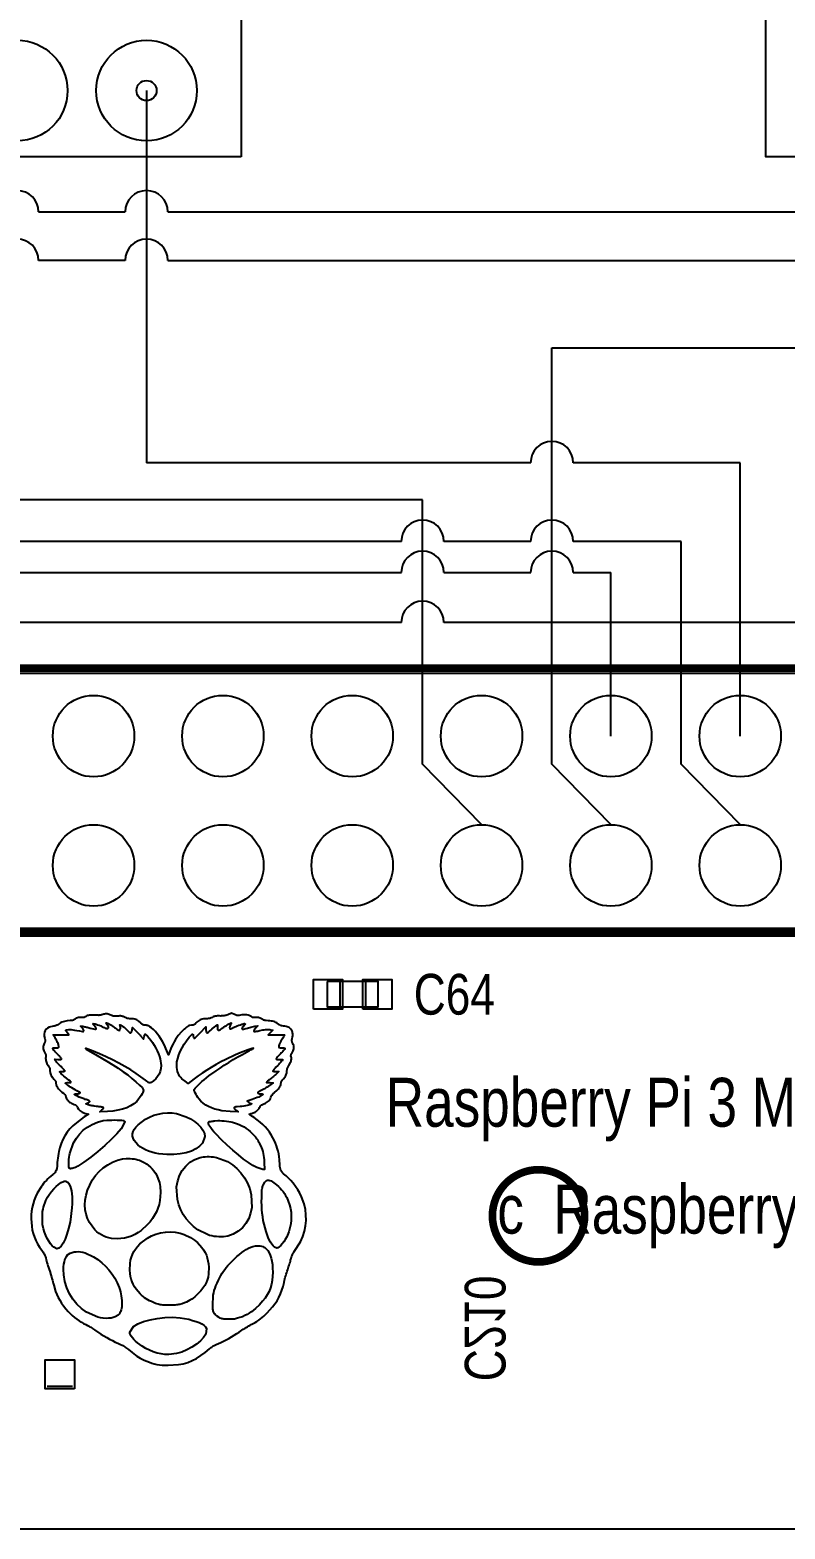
# Model space of a CAD drawing. Header units: inches. Extents: x -0.2 to 10.5, y 0 to 8.
# Drawn here: x 2.785 to 3.536, y 2.352 to 3.842 of the extents above; entities that cross this region are included whole.
import ezdxf

# ---------------------------------------------------------------- set-up
doc = ezdxf.new("R2010")
doc.units = ezdxf.units.IN
doc.header["$LTSCALE"] = 0.75
doc.header["$MEASUREMENT"] = 0
for name, color, linetype in [('BOARD_OUTLINE', 254, 'Continuous'), ('PARTS_TOP', 111, 'Continuous'), ('PINS_TOP', 1, 'Continuous'), ('SILK_BOTTOM', 85, 'Continuous'), ('SILK_TOP', 85, 'Continuous')]:
    doc.layers.add(name, color=color, linetype=linetype)

msp = doc.modelspace()

# ---------------------------------------------------------------- linework, layer by layer
for p, q in [((2.9012, 3.7819), (2.9012, 3.412)), ((2.7938, 3.6613), (2.88, 3.6613)), ((2.9223, 3.6613), (3.569, 3.6613)), ((2.88, 3.6131), (2.7938, 3.6131)), ((2.9223, 3.6131), (3.569, 3.6131)), ((3.3043, 3.1122), (3.3043, 3.5262)), ((3.3043, 3.5262), (3.5902, 3.5262)), ((3.2832, 3.412), (2.9012, 3.412)), ((3.4915, 3.412), (3.3255, 3.412)), ((3.4915, 3.1402), (3.4915, 3.412)), ((3.1757, 3.3749), (2.7727, 3.3749)), ((3.1757, 3.1122), (3.1757, 3.3749)), ((3.1546, 3.3338), (2.387, 3.3338)), ((3.2832, 3.3338), (3.1969, 3.3338)), ((3.4329, 3.3338), (3.3255, 3.3338)), ((3.4329, 3.1122), (3.4329, 3.3338)), ((2.2585, 3.3029), (3.1546, 3.3029)), ((3.1969, 3.3029), (3.2832, 3.3029)), ((3.3255, 3.3029), (3.3629, 3.3029)), ((3.3629, 3.1402), (3.3629, 3.3029)), ((3.2343, 3.0522), (3.1757, 3.1122)), ((3.3629, 3.0522), (3.3043, 3.1122)), ((3.4915, 3.0522), (3.4329, 3.1122)), ((5.9566, 2.3519), (1.6531, 2.3519))]:
    msp.add_line(p, q)
for points in [[(2.9953, 3.7159), (2.1854, 3.7159), (2.1854, 4.3633), (2.9953, 4.3633)], [(4.327, 3.7159), (3.517, 3.7159), (3.517, 4.3633), (4.327, 4.3633)]]:
    msp.add_lwpolyline(points, close=True)
for centre, radius in [((2.7727, 3.7819), 0.05), ((2.9012, 3.7819), 0.05), ((2.9012, 3.7819), 0.01)]:
    msp.add_circle(centre, radius)
for centre in [(2.7727, 3.6613), (2.9012, 3.6613), (2.7727, 3.6131), (2.9012, 3.6131), (3.3043, 3.412), (3.1757, 3.3338), (3.3043, 3.3338), (3.1757, 3.3029), (3.3043, 3.3029), (3.1757, 3.2532)]:
    msp.add_arc(centre, 0.0212, 0, 180)
at = {"layer": 'BOARD_OUTLINE'}
for points in [[(3.1546, 3.2532), (1.805, 3.2532, 0.414214), (1.6531, 3.1013), (1.6531, 2.3519)], [(5.9566, 2.3519), (5.9566, 3.1013, 0.414214), (5.8047, 3.2532), (3.1969, 3.2532)]]:
    msp.add_lwpolyline(points, format="xyb", dxfattribs=at)
at = {"layer": 'PARTS_TOP'}
for points in [[(2.0126, 2.9494), (4.5846, 2.9494), (4.5846, 3.2025), (2.0126, 3.2025), (2.0126, 2.9494)], [(3.0809, 2.8962), (3.0809, 2.8709), (3.1315, 2.8709), (3.1315, 2.8962), (3.0809, 2.8962)], [(3.0935, 2.8962), (3.0935, 2.8709)], [(3.1188, 2.8962), (3.1188, 2.8709)], [(2.8277, 2.4937), (2.8024, 2.4937)]]:
    msp.add_lwpolyline(points, dxfattribs=at)
at = {"layer": 'PINS_TOP'}
for points in [[(3.0672, 2.8689), (3.0672, 2.8982), (3.096, 2.8982), (3.096, 2.8689)], [(3.1163, 2.8689), (3.1163, 2.8982), (3.1452, 2.8982), (3.1452, 2.8689)], [(2.8297, 2.4912), (2.8004, 2.4912), (2.8004, 2.52), (2.8297, 2.52)]]:
    msp.add_lwpolyline(points, close=True, dxfattribs=at)
for centre in [(2.8485, 3.1402), (2.9771, 3.1402), (3.1057, 3.1402), (3.2343, 3.1402), (3.3629, 3.1402), (3.4915, 3.1402), (2.8485, 3.0116), (2.9771, 3.0116), (3.1057, 3.0116), (3.2343, 3.0116), (3.3629, 3.0116), (3.4915, 3.0116)]:
    msp.add_circle(centre, 0.0405, dxfattribs=at)
at = {"layer": 'SILK_TOP'}
for points in [[(2.0075, 3.2076, 0.00759, 0.00759, 0), (2.0075, 2.9696, 0.00759, 0.00759, 0), (2.0328, 2.9443, 0.00759, 0.00759, 0), (4.5896, 2.9443, 0.00759, 0.00759, 0), (4.5896, 3.2076, 0.00759, 0.00759, 0), (2.0075, 3.2076, 0.00759, 0.00759, 0)], [(3.3368, 2.6633, 0.00759, 0.00759, 1), (3.2451, 2.6633, 0.00759, 0.00759, 1), (3.3368, 2.6633, 0.00759, 0.00759, 0)]]:
    msp.add_lwpolyline(points, format="xyseb", dxfattribs=at)
for points in [[(2.8578, 2.8634), (2.8569, 2.8631), (2.8563, 2.863), (2.8558, 2.8628), (2.8553, 2.8628), (2.8547, 2.8627), (2.8543, 2.8627), (2.8538, 2.8626), (2.8534, 2.8627), (2.8491, 2.8629), (2.8473, 2.8629), (2.8458, 2.8629), (2.8445, 2.8628), (2.8435, 2.8626), (2.8425, 2.8624), (2.8417, 2.862), (2.8411, 2.8616), (2.8402, 2.861), (2.8398, 2.8608), (2.8395, 2.8607), (2.8391, 2.8605), (2.8387, 2.8605), (2.8384, 2.8604), (2.838, 2.8604), (2.8377, 2.8605), (2.8358, 2.8606), (2.8348, 2.8605), (2.8337, 2.8603), (2.8327, 2.86), (2.8317, 2.8597), (2.8308, 2.8593), (2.8301, 2.8589), (2.8296, 2.8585), (2.829, 2.858), (2.8287, 2.8578), (2.8283, 2.8577), (2.8278, 2.8576), (2.8273, 2.8575), (2.8267, 2.8574), (2.826, 2.8574), (2.8252, 2.8574), (2.8223, 2.8572), (2.8209, 2.8569), (2.8195, 2.8566), (2.8182, 2.8562), (2.8169, 2.8557), (2.8158, 2.8552), (2.8147, 2.8546), (2.8139, 2.8539), (2.8129, 2.8532), (2.8124, 2.8529), (2.8119, 2.8527), (2.8114, 2.8525), (2.8108, 2.8523), (2.8102, 2.8521), (2.8095, 2.852), (2.8087, 2.8519), (2.8043, 2.8509), (2.8026, 2.85), (2.8013, 2.8489), (2.8003, 2.8475), (2.7997, 2.8459), (2.7995, 2.844), (2.7995, 2.8419), (2.8, 2.8395), (2.8003, 2.8382), (2.8003, 2.8377), (2.8003, 2.8372), (2.8003, 2.8367), (2.8002, 2.8363), (2.8, 2.8358), (2.7997, 2.8352), (2.7994, 2.8346), (2.7986, 2.8327), (2.7984, 2.8318), (2.7983, 2.831), (2.7983, 2.8302), (2.7985, 2.8293), (2.7988, 2.8283), (2.7992, 2.8273), (2.7998, 2.8261), (2.8005, 2.8247), (2.8008, 2.8241), (2.801, 2.8235), (2.8011, 2.823), (2.8012, 2.8226), (2.8012, 2.8221), (2.8011, 2.8217), (2.801, 2.8212), (2.8008, 2.8196), (2.8009, 2.8187), (2.8011, 2.8178), (2.8014, 2.8168), (2.8017, 2.8158), (2.8022, 2.8148), (2.8028, 2.8137), (2.8035, 2.8127), (2.8042, 2.8115), (2.8045, 2.8109), (2.8047, 2.8104), (2.8049, 2.8098), (2.805, 2.8093), (2.8051, 2.8087), (2.8052, 2.8082), (2.8052, 2.8076), (2.8054, 2.8055), (2.8056, 2.8045), (2.806, 2.8036), (2.8064, 2.8027), (2.8069, 2.8018), (2.8075, 2.8009), (2.8082, 2.8001), (2.809, 2.7992), (2.8099, 2.7983), (2.8102, 2.7979), (2.8105, 2.7975), (2.8107, 2.7971), (2.8109, 2.7967), (2.811, 2.7963), (2.8111, 2.796), (2.8111, 2.7956), (2.8115, 2.7933), (2.812, 2.7921), (2.8127, 2.7909), (2.8135, 2.7897), (2.8145, 2.7886), (2.8157, 2.7874), (2.8171, 2.7863), (2.8186, 2.7852), (2.8192, 2.7847), (2.8195, 2.7844), (2.8198, 2.7841), (2.82, 2.7838), (2.8202, 2.7836), (2.8204, 2.7833), (2.8205, 2.7831), (2.8205, 2.7829), (2.8209, 2.7815), (2.8213, 2.7806), (2.8219, 2.7797), (2.8225, 2.7787), (2.8232, 2.7778), (2.8239, 2.777), (2.8246, 2.7763), (2.8253, 2.7758), (2.8261, 2.7754), (2.8266, 2.7752), (2.8271, 2.7749), (2.8275, 2.7747), (2.828, 2.7745), (2.8285, 2.7743), (2.829, 2.7741), (2.8294, 2.774), (2.8304, 2.7736), (2.8308, 2.7734), (2.8311, 2.7731), (2.8315, 2.7728), (2.8318, 2.7724), (2.8321, 2.772), (2.8323, 2.7715), (2.8326, 2.7709), (2.8337, 2.7692), (2.8344, 2.7684), (2.8352, 2.7677), (2.8361, 2.767), (2.8371, 2.7664), (2.8382, 2.7659), (2.8394, 2.7655), (2.8407, 2.7651), (2.8435, 2.7644), (2.8392, 2.7617), (2.8314, 2.7559), (2.828, 2.7529), (2.825, 2.7497), (2.8224, 2.7463), (2.8201, 2.7428), (2.8181, 2.7391), (2.8164, 2.7352), (2.815, 2.7311), (2.8141, 2.7272), (2.8136, 2.7251), (2.8133, 2.7229), (2.8129, 2.7207), (2.8127, 2.7185), (2.8124, 2.7164), (2.8123, 2.7144), (2.8123, 2.7127), (2.812, 2.7105), (2.8117, 2.7094), (2.8113, 2.7083), (2.8108, 2.7073), (2.8102, 2.7064), (2.8096, 2.7056), (2.8088, 2.7049), (2.808, 2.7043), (2.8059, 2.7027), (2.8045, 2.7014), (2.8031, 2.7), (2.8016, 2.6985), (2.8001, 2.697), (2.7988, 2.6954), (2.7976, 2.6939), (2.7966, 2.6925), (2.7925, 2.6857), (2.7908, 2.6822), (2.7895, 2.6788), (2.7884, 2.6752), (2.7875, 2.6717), (2.7869, 2.668), (2.7866, 2.6642), (2.7864, 2.6603), (2.787, 2.6529), (2.7876, 2.6492), (2.7885, 2.6457), (2.7897, 2.6422), (2.7912, 2.6388), (2.7929, 2.6355), (2.7948, 2.6322), (2.7971, 2.6291), (2.7984, 2.6272), (2.7989, 2.6264), (2.7994, 2.6255), (2.7998, 2.6248), (2.8001, 2.624), (2.8004, 2.6232), (2.8007, 2.6224), (2.8009, 2.6215), (2.8014, 2.6197), (2.8018, 2.6184), (2.8022, 2.617), (2.8027, 2.6154), (2.8032, 2.6137), (2.8037, 2.6119), (2.8043, 2.6101), (2.8049, 2.6083), (2.806, 2.6046), (2.8066, 2.6028), (2.8071, 2.601), (2.8076, 2.5993), (2.8081, 2.5978), (2.8085, 2.5964), (2.8088, 2.5952), (2.809, 2.5943), (2.8108, 2.5882), (2.812, 2.5852), (2.8134, 2.5822), (2.815, 2.5793), (2.8168, 2.5764), (2.8187, 2.5737), (2.8209, 2.571), (2.8232, 2.5683), (2.8274, 2.5642), (2.8297, 2.5623), (2.832, 2.5606), (2.8342, 2.5589), (2.8365, 2.5575), (2.8386, 2.5562), (2.8407, 2.5552), (2.8426, 2.5544), (2.8435, 2.554), (2.8442, 2.5536), (2.8449, 2.5531), (2.8458, 2.5526), (2.8467, 2.552), (2.8476, 2.5514), (2.8486, 2.5507), (2.8496, 2.55), (2.8558, 2.5458), (2.8587, 2.5439), (2.8616, 2.5422), (2.8644, 2.5406), (2.8672, 2.5392), (2.8699, 2.5378), (2.8727, 2.5366), (2.8754, 2.5354), (2.877, 2.5347), (2.8778, 2.5343), (2.8787, 2.5337), (2.8796, 2.5332), (2.8804, 2.5325), (2.8813, 2.5319), (2.8822, 2.5312), (2.8831, 2.5305), (2.8868, 2.5273), (2.8885, 2.526), (2.8901, 2.5248), (2.8917, 2.5237), (2.8933, 2.5227), (2.895, 2.5218), (2.8968, 2.5208), (2.8988, 2.5199), (2.904, 2.5177), (2.9065, 2.5168), (2.9089, 2.5161), (2.9114, 2.5156), (2.914, 2.5151), (2.9168, 2.5149), (2.9196, 2.5147), (2.9227, 2.5147), (2.9329, 2.5154), (2.9377, 2.5163), (2.9422, 2.5176), (2.9466, 2.5194), (2.951, 2.5216), (2.9553, 2.5243), (2.9595, 2.5275), (2.9638, 2.5312), (2.9652, 2.5323), (2.966, 2.5328), (2.9668, 2.5334), (2.9675, 2.5339), (2.9683, 2.5344), (2.9691, 2.5348), (2.9699, 2.5351), (2.9706, 2.5354), (2.9752, 2.5374), (2.9778, 2.5387), (2.9804, 2.54), (2.9831, 2.5415), (2.9857, 2.543), (2.9884, 2.5446), (2.9909, 2.5462), (2.9933, 2.5478), (2.9959, 2.5496), (2.9974, 2.5505), (2.9988, 2.5514), (3.0003, 2.5523), (3.0017, 2.5531), (3.003, 2.5539), (3.0042, 2.5546), (3.0053, 2.5551), (3.0092, 2.5573), (3.011, 2.5584), (3.0128, 2.5596), (3.0145, 2.5608), (3.0162, 2.5622), (3.0179, 2.5636), (3.0196, 2.5651), (3.0213, 2.5668), (3.0266, 2.5727), (3.0289, 2.5758), (3.031, 2.5789), (3.0328, 2.5822), (3.0343, 2.5857), (3.0357, 2.5893), (3.0369, 2.5931), (3.0379, 2.5971), (3.0384, 2.5994), (3.0388, 2.6007), (3.0392, 2.6022), (3.0396, 2.6037), (3.0401, 2.6052), (3.0406, 2.6068), (3.0411, 2.6083), (3.0416, 2.6098), (3.0425, 2.6127), (3.043, 2.6141), (3.0434, 2.6155), (3.0439, 2.6169), (3.0442, 2.6181), (3.0445, 2.6192), (3.0447, 2.6202), (3.0449, 2.6209), (3.0453, 2.6225), (3.0456, 2.6233), (3.0459, 2.624), (3.0462, 2.6248), (3.0466, 2.6255), (3.0471, 2.6262), (3.0476, 2.6269), (3.0481, 2.6277), (3.0543, 2.6376), (3.0566, 2.6427), (3.0582, 2.648), (3.0593, 2.6533), (3.0598, 2.6587), (3.0597, 2.6642), (3.0591, 2.6697), (3.0578, 2.6753), (3.0552, 2.6822), (3.0535, 2.6858), (3.0516, 2.6892), (3.0494, 2.6925), (3.0471, 2.6956), (3.0448, 2.6984), (3.0423, 2.7008), (3.0399, 2.7029), (3.0373, 2.7051), (3.0363, 2.7061), (3.0354, 2.7072), (3.0348, 2.7084), (3.0343, 2.7096), (3.034, 2.7109), (3.0338, 2.7122), (3.0337, 2.7137), (3.0334, 2.7192), (3.0331, 2.722), (3.0326, 2.7248), (3.032, 2.7276), (3.0312, 2.7304), (3.0304, 2.733), (3.0294, 2.7356), (3.0284, 2.738), (3.0252, 2.7439), (3.0234, 2.7466), (3.0214, 2.7492), (3.0192, 2.7517), (3.0167, 2.7541), (3.0141, 2.7564), (3.0112, 2.7586), (3.0081, 2.7609), (3.0064, 2.762), (3.0056, 2.7625), (3.0049, 2.763), (3.0043, 2.7634), (3.0039, 2.7638), (3.0035, 2.764), (3.0033, 2.7642), (3.0032, 2.7643), (3.0034, 2.7644), (3.0035, 2.7645), (3.0038, 2.7646), (3.0041, 2.7647), (3.0044, 2.7648), (3.0048, 2.7649), (3.0053, 2.765), (3.0057, 2.7651), (3.0081, 2.766), (3.0091, 2.7665), (3.0101, 2.7671), (3.011, 2.7678), (3.0118, 2.7685), (3.0125, 2.7693), (3.0131, 2.7701), (3.0135, 2.771), (3.0141, 2.7721), (3.0144, 2.7725), (3.0147, 2.7729), (3.0151, 2.7732), (3.0155, 2.7735), (3.016, 2.7737), (3.0165, 2.774), (3.0172, 2.7743), (3.0196, 2.7752), (3.0206, 2.7758), (3.0215, 2.7765), (3.0224, 2.7773), (3.0231, 2.7781), (3.0238, 2.779), (3.0244, 2.78), (3.0249, 2.7811), (3.0256, 2.7825), (3.0259, 2.7831), (3.0263, 2.7836), (3.0267, 2.7842), (3.0272, 2.7847), (3.0276, 2.7852), (3.0281, 2.7856), (3.0286, 2.786), (3.0308, 2.7878), (3.0318, 2.7888), (3.0326, 2.7897), (3.0332, 2.7907), (3.0338, 2.7917), (3.0343, 2.7926), (3.0346, 2.7936), (3.0347, 2.7946), (3.035, 2.7958), (3.0351, 2.7963), (3.0354, 2.7969), (3.0356, 2.7974), (3.036, 2.7979), (3.0363, 2.7984), (3.0368, 2.7989), (3.0373, 2.7995), (3.0388, 2.8012), (3.0394, 2.8021), (3.0398, 2.8029), (3.0402, 2.8037), (3.0405, 2.8046), (3.0407, 2.8055), (3.0408, 2.8065), (3.0408, 2.8075), (3.0409, 2.8086), (3.041, 2.8091), (3.0411, 2.8097), (3.0414, 2.8102), (3.0416, 2.8108), (3.0419, 2.8114), (3.0423, 2.812), (3.0428, 2.8127), (3.044, 2.8149), (3.0445, 2.8159), (3.0449, 2.817), (3.0451, 2.818), (3.0453, 2.819), (3.0453, 2.8199), (3.0452, 2.8208), (3.045, 2.8215), (3.0448, 2.8223), (3.0448, 2.8226), (3.0449, 2.823), (3.0449, 2.8233), (3.0451, 2.8237), (3.0453, 2.8242), (3.0456, 2.8246), (3.0459, 2.8252), (3.047, 2.8273), (3.0474, 2.8283), (3.0476, 2.8294), (3.0477, 2.8304), (3.0476, 2.8315), (3.0475, 2.8326), (3.0471, 2.8336), (3.0467, 2.8347), (3.0461, 2.836), (3.0459, 2.8366), (3.0458, 2.837), (3.0457, 2.8375), (3.0457, 2.8379), (3.0458, 2.8383), (3.0459, 2.8388), (3.046, 2.8393), (3.0465, 2.8412), (3.0466, 2.8423), (3.0466, 2.8433), (3.0466, 2.8443), (3.0464, 2.8453), (3.0462, 2.8462), (3.0459, 2.847), (3.0455, 2.8478), (3.0444, 2.8492), (3.0437, 2.8498), (3.0429, 2.8504), (3.042, 2.8508), (3.041, 2.8512), (3.0399, 2.8515), (3.0387, 2.8517), (3.0373, 2.8519), (3.0359, 2.8521), (3.0353, 2.8522), (3.0347, 2.8524), (3.0342, 2.8526), (3.0337, 2.8528), (3.0333, 2.853), (3.0329, 2.8533), (3.0326, 2.8536), (3.0308, 2.855), (3.0298, 2.8555), (3.0288, 2.856), (3.0278, 2.8564), (3.0266, 2.8567), (3.0253, 2.8569), (3.0239, 2.8571), (3.0223, 2.8572), (3.0203, 2.8574), (3.0194, 2.8575), (3.0187, 2.8576), (3.0181, 2.8578), (3.0175, 2.8579), (3.0171, 2.8582), (3.0167, 2.8584), (3.0163, 2.8587), (3.015, 2.8595), (3.0142, 2.8599), (3.0133, 2.8602), (3.0124, 2.8604), (3.0114, 2.8606), (3.0104, 2.8606), (3.0095, 2.8606), (3.0087, 2.8605), (3.0078, 2.8605), (3.0074, 2.8605), (3.007, 2.8605), (3.0067, 2.8606), (3.0063, 2.8608), (3.0059, 2.861), (3.0055, 2.8612), (3.0051, 2.8615), (3.0033, 2.8624), (3.0022, 2.8627), (3.001, 2.863), (2.9998, 2.8631), (2.9985, 2.8632), (2.9972, 2.8631), (2.9959, 2.863), (2.9946, 2.8627), (2.9932, 2.8624), (2.9927, 2.8623), (2.9921, 2.8623), (2.9916, 2.8624), (2.991, 2.8625), (2.9904, 2.8627), (2.9896, 2.863), (2.9887, 2.8633), (2.9856, 2.8646), (2.9819, 2.8632), (2.9801, 2.8626), (2.9793, 2.8624), (2.9785, 2.8622), (2.9777, 2.8621), (2.9768, 2.862), (2.9759, 2.862), (2.975, 2.8619), (2.9739, 2.862), (2.9718, 2.862), (2.9709, 2.8619), (2.9702, 2.8619), (2.9695, 2.8617), (2.9688, 2.8616), (2.9682, 2.8613), (2.9675, 2.861), (2.9667, 2.8606), (2.9653, 2.86), (2.9647, 2.8597), (2.964, 2.8595), (2.9634, 2.8594), (2.9627, 2.8593), (2.9619, 2.8592), (2.9611, 2.8592), (2.9603, 2.8591), (2.9577, 2.859), (2.9565, 2.8588), (2.9555, 2.8584), (2.9545, 2.858), (2.9535, 2.8575), (2.9526, 2.8568), (2.9516, 2.856), (2.9506, 2.855), (2.9495, 2.8539), (2.949, 2.8535), (2.9485, 2.8532), (2.9481, 2.853), (2.9476, 2.8528), (2.9471, 2.8527), (2.9465, 2.8527), (2.9459, 2.8527), (2.944, 2.8524), (2.943, 2.8521), (2.942, 2.8515), (2.941, 2.8509), (2.9399, 2.85), (2.9387, 2.8489), (2.9374, 2.8476), (2.9359, 2.8462), (2.9328, 2.8424), (2.9313, 2.8405), (2.93, 2.8385), (2.9288, 2.8364), (2.9276, 2.8342), (2.9265, 2.8319), (2.9254, 2.8295), (2.9245, 2.8269), (2.9231, 2.8232), (2.9215, 2.8273), (2.9187, 2.8336), (2.9172, 2.8365), (2.9155, 2.8393), (2.9137, 2.8419), (2.9119, 2.8443), (2.91, 2.8465), (2.908, 2.8485), (2.906, 2.8502), (2.9045, 2.8513), (2.9038, 2.8518), (2.9032, 2.8521), (2.9027, 2.8523), (2.9021, 2.8525), (2.9016, 2.8526), (2.9009, 2.8527), (2.9003, 2.8527), (2.899, 2.8527), (2.8985, 2.8528), (2.898, 2.853), (2.8975, 2.8532), (2.8971, 2.8535), (2.8966, 2.8539), (2.896, 2.8544), (2.8954, 2.855), (2.8935, 2.8568), (2.8925, 2.8575), (2.8915, 2.858), (2.8906, 2.8584), (2.8895, 2.8588), (2.8884, 2.859), (2.8872, 2.8591), (2.8858, 2.8591), (2.8842, 2.8592), (2.8834, 2.8593), (2.8827, 2.8594), (2.8821, 2.8595), (2.8814, 2.8597), (2.8808, 2.86), (2.8801, 2.8603), (2.8794, 2.8607), (2.878, 2.8614), (2.8774, 2.8616), (2.8767, 2.8618), (2.8761, 2.8619), (2.8754, 2.862), (2.8747, 2.862), (2.8738, 2.8619), (2.8727, 2.8618), (2.8709, 2.8617), (2.8701, 2.8617), (2.8694, 2.8617), (2.8688, 2.8618), (2.8681, 2.8619), (2.8675, 2.8621), (2.8669, 2.8623), (2.8663, 2.8626), (2.8639, 2.8635), (2.8629, 2.8638), (2.862, 2.864), (2.8611, 2.8641), (2.8603, 2.8641), (2.8595, 2.8639), (2.8586, 2.8637)], [(2.8657, 2.8531), (2.8666, 2.8525), (2.8671, 2.8522), (2.8677, 2.8518), (2.8683, 2.8514), (2.8689, 2.8509), (2.8695, 2.8505), (2.87, 2.8501), (2.8706, 2.8496), (2.8715, 2.8488), (2.872, 2.8485), (2.8725, 2.8482), (2.8729, 2.8479), (2.8732, 2.8477), (2.8735, 2.8475), (2.8737, 2.8474), (2.8738, 2.8474), (2.8745, 2.8478), (2.8748, 2.8482), (2.875, 2.8487), (2.8752, 2.8493), (2.8753, 2.85), (2.8753, 2.8506), (2.8753, 2.8512), (2.8751, 2.8518), (2.875, 2.8523), (2.8749, 2.8525), (2.8749, 2.8527), (2.8748, 2.8529), (2.8748, 2.8531), (2.8748, 2.8532), (2.8749, 2.8532), (2.8749, 2.8533), (2.876, 2.8528), (2.8768, 2.8522), (2.8777, 2.8515), (2.8788, 2.8507), (2.8798, 2.8498), (2.8808, 2.8489), (2.8818, 2.848), (2.8826, 2.8472), (2.8838, 2.8459), (2.8843, 2.8455), (2.8846, 2.8452), (2.8849, 2.8451), (2.8852, 2.845), (2.8854, 2.8451), (2.8857, 2.8453), (2.8859, 2.8455), (2.8863, 2.846), (2.8864, 2.8463), (2.8865, 2.8467), (2.8867, 2.847), (2.8868, 2.8474), (2.8869, 2.8478), (2.8869, 2.8482), (2.887, 2.8486), (2.8872, 2.8506), (2.8898, 2.848), (2.8909, 2.8468), (2.8916, 2.8462), (2.8922, 2.8455), (2.8929, 2.8448), (2.8935, 2.8441), (2.8941, 2.8434), (2.8947, 2.8428), (2.8953, 2.8422), (2.8981, 2.839), (2.899, 2.8415), (2.9, 2.8439), (2.902, 2.842), (2.9054, 2.838), (2.9071, 2.8355), (2.9088, 2.8329), (2.9104, 2.8301), (2.9118, 2.8272), (2.9131, 2.8244), (2.9141, 2.8217), (2.9148, 2.8192), (2.9156, 2.8128), (2.9154, 2.8097), (2.9147, 2.8069), (2.9136, 2.8041), (2.9122, 2.8017), (2.9104, 2.7995), (2.9082, 2.7976), (2.9057, 2.796), (2.9048, 2.7956), (2.9044, 2.7955), (2.9039, 2.7955), (2.9035, 2.7957), (2.9029, 2.796), (2.9022, 2.7965), (2.9014, 2.7972), (2.9003, 2.798), (2.891, 2.8048), (2.8855, 2.8083), (2.8797, 2.8118), (2.8736, 2.8152), (2.8673, 2.8184), (2.8609, 2.8215), (2.8545, 2.8244), (2.8481, 2.827), (2.8427, 2.8291), (2.8412, 2.8296), (2.8404, 2.8298), (2.8404, 2.8296), (2.8412, 2.829), (2.8427, 2.8281), (2.845, 2.8267), (2.8481, 2.825), (2.8617, 2.8172), (2.8676, 2.8135), (2.873, 2.81), (2.8779, 2.8066), (2.8825, 2.8033), (2.8867, 2.7999), (2.8906, 2.7966), (2.8943, 2.7932), (2.8968, 2.7907), (2.8976, 2.7897), (2.898, 2.7888), (2.8981, 2.788), (2.898, 2.787), (2.8976, 2.7859), (2.8969, 2.7845), (2.8959, 2.7828), (2.8915, 2.7771), (2.8886, 2.7747), (2.8852, 2.7726), (2.8815, 2.7708), (2.8773, 2.7694), (2.8727, 2.7682), (2.8678, 2.7675), (2.8625, 2.7671), (2.8549, 2.7668), (2.8569, 2.7685), (2.8577, 2.7693), (2.858, 2.7696), (2.8582, 2.7699), (2.8584, 2.7702), (2.8585, 2.7704), (2.8585, 2.7706), (2.8585, 2.7708), (2.8584, 2.7709), (2.8578, 2.7711), (2.8573, 2.7713), (2.8565, 2.7714), (2.8557, 2.7715), (2.8548, 2.7717), (2.8538, 2.7718), (2.8527, 2.772), (2.8515, 2.7721), (2.8492, 2.7724), (2.848, 2.7726), (2.8469, 2.7728), (2.8459, 2.7729), (2.845, 2.7731), (2.8442, 2.7733), (2.8435, 2.7735), (2.843, 2.7737), (2.8408, 2.7746), (2.8428, 2.7756), (2.8435, 2.776), (2.8438, 2.7762), (2.8441, 2.7764), (2.8443, 2.7765), (2.8445, 2.7767), (2.8447, 2.7769), (2.8448, 2.777), (2.8448, 2.7771), (2.8445, 2.7774), (2.8441, 2.7776), (2.8436, 2.7779), (2.8429, 2.7782), (2.8421, 2.7785), (2.8412, 2.7788), (2.8403, 2.7791), (2.8393, 2.7795), (2.8342, 2.7813), (2.8324, 2.7821), (2.831, 2.7828), (2.8301, 2.7834), (2.8297, 2.7839), (2.8297, 2.7842), (2.8304, 2.7845), (2.8315, 2.7845), (2.8329, 2.7846), (2.8335, 2.7848), (2.8341, 2.7849), (2.8346, 2.7851), (2.8349, 2.7853), (2.8352, 2.7855), (2.8353, 2.7857), (2.8352, 2.7859), (2.8348, 2.7861), (2.8344, 2.7863), (2.8339, 2.7866), (2.8333, 2.7869), (2.8326, 2.7873), (2.8318, 2.7877), (2.831, 2.7881), (2.8302, 2.7886), (2.827, 2.7904), (2.8256, 2.7913), (2.8242, 2.7922), (2.823, 2.793), (2.822, 2.7938), (2.8212, 2.7944), (2.8207, 2.7949), (2.8205, 2.7953), (2.8207, 2.7954), (2.8209, 2.7955), (2.8211, 2.7956), (2.8214, 2.7956), (2.8218, 2.7956), (2.8222, 2.7957), (2.8226, 2.7957), (2.8231, 2.7957), (2.824, 2.7957), (2.8245, 2.7958), (2.8249, 2.7958), (2.8252, 2.7959), (2.8255, 2.796), (2.8258, 2.796), (2.8259, 2.7961), (2.826, 2.7962), (2.826, 2.7965), (2.8259, 2.7967), (2.8257, 2.7969), (2.8255, 2.7971), (2.8252, 2.7974), (2.8249, 2.7976), (2.8245, 2.7979), (2.8241, 2.7982), (2.8217, 2.8), (2.8203, 2.8011), (2.8189, 2.8022), (2.8176, 2.8034), (2.8164, 2.8044), (2.8155, 2.8053), (2.8149, 2.806), (2.8146, 2.8064), (2.8148, 2.8065), (2.815, 2.8066), (2.8152, 2.8067), (2.8155, 2.8067), (2.8159, 2.8068), (2.8163, 2.8068), (2.8167, 2.8068), (2.8172, 2.8069), (2.8181, 2.8069), (2.8185, 2.8069), (2.8189, 2.8069), (2.8192, 2.807), (2.8195, 2.807), (2.8198, 2.8071), (2.8199, 2.8071), (2.82, 2.8072), (2.8199, 2.8076), (2.8197, 2.8079), (2.8193, 2.8084), (2.8188, 2.8089), (2.8183, 2.8095), (2.8176, 2.8101), (2.817, 2.8108), (2.8162, 2.8116), (2.8147, 2.813), (2.8139, 2.8138), (2.8132, 2.8145), (2.8126, 2.8152), (2.8121, 2.8158), (2.8116, 2.8164), (2.8112, 2.8169), (2.811, 2.8173), (2.81, 2.819), (2.8131, 2.8187), (2.8143, 2.8187), (2.8149, 2.8187), (2.8153, 2.8187), (2.8157, 2.8187), (2.8161, 2.8188), (2.8163, 2.8189), (2.8165, 2.819), (2.8167, 2.8191), (2.8166, 2.8196), (2.8164, 2.82), (2.8161, 2.8204), (2.8156, 2.821), (2.8151, 2.8216), (2.8145, 2.8223), (2.8138, 2.823), (2.813, 2.8238), (2.8115, 2.8252), (2.8108, 2.8259), (2.8102, 2.8266), (2.8096, 2.8273), (2.8091, 2.8278), (2.8087, 2.8283), (2.8084, 2.8287), (2.8082, 2.8291), (2.8079, 2.8297), (2.8079, 2.83), (2.808, 2.8301), (2.8082, 2.8302), (2.8086, 2.8303), (2.8091, 2.8303), (2.8099, 2.8303), (2.8108, 2.8303), (2.8123, 2.8304), (2.8129, 2.8304), (2.8133, 2.8305), (2.8136, 2.8306), (2.8138, 2.8308), (2.814, 2.8309), (2.814, 2.8312), (2.814, 2.8315), (2.8138, 2.8328), (2.8135, 2.8336), (2.8132, 2.8346), (2.8127, 2.8356), (2.8122, 2.8367), (2.8116, 2.8378), (2.8109, 2.839), (2.8102, 2.8402), (2.8082, 2.8433), (2.8241, 2.8433), (2.8223, 2.8456), (2.8214, 2.8468), (2.8211, 2.8472), (2.8209, 2.8475), (2.8209, 2.8477), (2.821, 2.8479), (2.8212, 2.848), (2.8215, 2.8481), (2.8219, 2.8482), (2.8239, 2.8485), (2.825, 2.8486), (2.8263, 2.8485), (2.8279, 2.8483), (2.8297, 2.848), (2.8319, 2.8476), (2.8344, 2.8471), (2.8374, 2.8464), (2.8384, 2.8464), (2.8386, 2.8467), (2.8387, 2.8471), (2.8387, 2.8475), (2.8386, 2.8481), (2.8383, 2.8488), (2.8378, 2.8495), (2.8372, 2.8503), (2.8357, 2.852), (2.838, 2.8517), (2.839, 2.8515), (2.8397, 2.8513), (2.8405, 2.8511), (2.8414, 2.8509), (2.8423, 2.8507), (2.8432, 2.8504), (2.8441, 2.8502), (2.8451, 2.8499), (2.8486, 2.8491), (2.8498, 2.8489), (2.8506, 2.849), (2.851, 2.8492), (2.8511, 2.8497), (2.8508, 2.8503), (2.8502, 2.8512), (2.8492, 2.8524), (2.8486, 2.8532), (2.8483, 2.8535), (2.8482, 2.8538), (2.848, 2.854), (2.848, 2.8542), (2.848, 2.8543), (2.8481, 2.8544), (2.8482, 2.8544), (2.85, 2.8541), (2.8512, 2.8538), (2.8526, 2.8533), (2.8541, 2.8528), (2.8556, 2.8522), (2.8569, 2.8516), (2.8582, 2.851), (2.8592, 2.8505), (2.8601, 2.85), (2.8606, 2.8498), (2.861, 2.8497), (2.8614, 2.8495), (2.8618, 2.8494), (2.8621, 2.8494), (2.8624, 2.8493), (2.8626, 2.8494), (2.8631, 2.8499), (2.8633, 2.8503), (2.8633, 2.8507), (2.8633, 2.8512), (2.8631, 2.8517), (2.8629, 2.8523), (2.8625, 2.8529), (2.8621, 2.8536), (2.8609, 2.8551), (2.8623, 2.8547), (2.8629, 2.8545), (2.8633, 2.8544), (2.8637, 2.8542), (2.8641, 2.854), (2.8645, 2.8538), (2.8649, 2.8536), (2.8653, 2.8533)], [(2.9848, 2.8536), (2.9842, 2.8525), (2.984, 2.8519), (2.9839, 2.8513), (2.9838, 2.8507), (2.9838, 2.8502), (2.9839, 2.8497), (2.984, 2.8493), (2.9842, 2.849), (2.9845, 2.849), (2.9847, 2.8491), (2.9851, 2.8492), (2.9855, 2.8494), (2.9859, 2.8496), (2.9864, 2.8498), (2.987, 2.8501), (2.9875, 2.8504), (2.99, 2.8516), (2.9914, 2.8522), (2.993, 2.8528), (2.9945, 2.8533), (2.9959, 2.8538), (2.9972, 2.8541), (2.9982, 2.8544), (2.999, 2.8544), (2.9993, 2.8543), (2.9993, 2.8542), (2.9993, 2.8541), (2.9992, 2.8539), (2.999, 2.8536), (2.9988, 2.8533), (2.9984, 2.8529), (2.998, 2.8525), (2.9968, 2.851), (2.9964, 2.8504), (2.9962, 2.8498), (2.9961, 2.8493), (2.9962, 2.849), (2.9965, 2.8488), (2.9969, 2.8487), (2.9975, 2.8488), (3, 2.8495), (3.0015, 2.8499), (3.0048, 2.8507), (3.0063, 2.8511), (3.0077, 2.8514), (3.0088, 2.8517), (3.0097, 2.8519), (3.0117, 2.8523), (3.0098, 2.8501), (3.0082, 2.848), (3.0079, 2.8474), (3.008, 2.8469), (3.0084, 2.8466), (3.0092, 2.8465), (3.0103, 2.8467), (3.0119, 2.8469), (3.0139, 2.8474), (3.017, 2.8481), (3.0183, 2.8483), (3.0195, 2.8484), (3.0207, 2.8485), (3.0218, 2.8485), (3.0228, 2.8485), (3.0238, 2.8484), (3.0249, 2.8482), (3.0268, 2.8478), (3.0246, 2.8456), (3.0223, 2.8433), (3.0304, 2.8433), (3.0332, 2.8433), (3.0344, 2.8432), (3.0356, 2.8432), (3.0365, 2.8432), (3.0373, 2.8432), (3.0379, 2.8431), (3.0383, 2.8431), (3.0384, 2.843), (3.0383, 2.8428), (3.0382, 2.8425), (3.038, 2.8422), (3.0378, 2.8418), (3.0375, 2.8414), (3.0373, 2.841), (3.037, 2.8405), (3.0366, 2.84), (3.0354, 2.838), (3.0348, 2.8368), (3.0342, 2.8356), (3.0337, 2.8344), (3.0332, 2.8333), (3.0329, 2.8323), (3.0327, 2.8315), (3.0326, 2.8309), (3.0328, 2.8307), (3.033, 2.8306), (3.0333, 2.8305), (3.0337, 2.8305), (3.0342, 2.8304), (3.0347, 2.8304), (3.0352, 2.8304), (3.0358, 2.8303), (3.037, 2.8303), (3.0375, 2.8303), (3.0379, 2.8302), (3.0383, 2.8301), (3.0386, 2.8301), (3.0388, 2.83), (3.039, 2.8298), (3.039, 2.8297), (3.0387, 2.8292), (3.0384, 2.8287), (3.0379, 2.8282), (3.0374, 2.8275), (3.0367, 2.8268), (3.036, 2.826), (3.0352, 2.8252), (3.0343, 2.8244), (3.0327, 2.8227), (3.032, 2.8219), (3.0314, 2.8212), (3.0309, 2.8205), (3.0305, 2.82), (3.0302, 2.8196), (3.03, 2.8192), (3.03, 2.8191), (3.0303, 2.8189), (3.0306, 2.8188), (3.031, 2.8187), (3.0314, 2.8187), (3.0319, 2.8187), (3.0324, 2.8187), (3.033, 2.8187), (3.0335, 2.8187), (3.0346, 2.8188), (3.0351, 2.8188), (3.0356, 2.8188), (3.0359, 2.8188), (3.0363, 2.8187), (3.0365, 2.8187), (3.0366, 2.8186), (3.0367, 2.8185), (3.0364, 2.818), (3.036, 2.8175), (3.0355, 2.8169), (3.0349, 2.8162), (3.0342, 2.8155), (3.0334, 2.8146), (3.0326, 2.8137), (3.0317, 2.8128), (3.0299, 2.811), (3.0292, 2.8101), (3.0285, 2.8094), (3.0279, 2.8087), (3.0274, 2.8081), (3.027, 2.8077), (3.0268, 2.8074), (3.0267, 2.8072), (3.0269, 2.8071), (3.0271, 2.807), (3.0274, 2.807), (3.0278, 2.8069), (3.0282, 2.8069), (3.0287, 2.8069), (3.0292, 2.8069), (3.0298, 2.8069), (3.0328, 2.8069), (3.031, 2.805), (3.0302, 2.8042), (3.0296, 2.8037), (3.0289, 2.8031), (3.0281, 2.8024), (3.0273, 2.8018), (3.0265, 2.8011), (3.0257, 2.8004), (3.0248, 2.7998), (3.0233, 2.7986), (3.0226, 2.798), (3.022, 2.7975), (3.0215, 2.7971), (3.0211, 2.7967), (3.0208, 2.7964), (3.0207, 2.7962), (3.0206, 2.796), (3.021, 2.7959), (3.0213, 2.7959), (3.0216, 2.7958), (3.022, 2.7958), (3.0225, 2.7957), (3.0229, 2.7957), (3.0235, 2.7957), (3.024, 2.7957), (3.027, 2.7956), (3.0247, 2.7937), (3.0236, 2.7928), (3.0229, 2.7923), (3.0221, 2.7918), (3.0212, 2.7913), (3.0203, 2.7907), (3.0194, 2.7902), (3.0185, 2.7897), (3.0177, 2.7892), (3.0144, 2.7874), (3.0133, 2.7868), (3.0125, 2.7863), (3.012, 2.786), (3.0118, 2.7857), (3.0117, 2.7854), (3.0119, 2.7852), (3.0121, 2.7851), (3.0125, 2.7849), (3.0128, 2.7848), (3.0131, 2.7847), (3.0135, 2.7847), (3.0139, 2.7846), (3.0143, 2.7846), (3.0147, 2.7845), (3.0151, 2.7845), (3.0159, 2.7845), (3.0163, 2.7845), (3.0165, 2.7844), (3.0168, 2.7843), (3.0169, 2.7842), (3.017, 2.7842), (3.017, 2.7841), (3.017, 2.7839), (3.016, 2.7831), (3.0151, 2.7826), (3.014, 2.782), (3.0127, 2.7814), (3.0112, 2.7808), (3.0096, 2.7802), (3.0079, 2.7796), (3.0062, 2.7789), (3.0012, 2.7773), (3.0026, 2.7762), (3.0031, 2.7758), (3.0034, 2.7757), (3.0036, 2.7755), (3.0039, 2.7754), (3.0041, 2.7753), (3.0044, 2.7752), (3.0046, 2.7751), (3.0047, 2.7751), (3.005, 2.7751), (3.0052, 2.7751), (3.0053, 2.775), (3.0054, 2.7749), (3.0054, 2.7749), (3.0055, 2.7748), (3.0055, 2.7747), (3.0056, 2.7746), (3.0047, 2.774), (3.0038, 2.7737), (3.0025, 2.7733), (3.0011, 2.773), (2.9995, 2.7726), (2.9978, 2.7723), (2.9961, 2.7721), (2.9944, 2.7719), (2.9912, 2.7716), (2.9901, 2.7715), (2.9893, 2.7713), (2.9888, 2.7711), (2.9884, 2.7709), (2.9883, 2.7707), (2.9883, 2.7704), (2.9884, 2.7701), (2.9887, 2.7697), (2.9889, 2.7695), (2.9891, 2.7692), (2.9894, 2.769), (2.9897, 2.7687), (2.99, 2.7685), (2.9903, 2.7682), (2.9906, 2.768), (2.9923, 2.7668), (2.9844, 2.7671), (2.9762, 2.7678), (2.9725, 2.7685), (2.969, 2.7694), (2.9658, 2.7706), (2.9628, 2.7719), (2.9601, 2.7734), (2.9576, 2.7752), (2.9553, 2.7772), (2.9532, 2.7796), (2.9522, 2.781), (2.9512, 2.7825), (2.9504, 2.784), (2.9496, 2.7854), (2.9491, 2.7867), (2.9487, 2.7879), (2.9486, 2.7888), (2.9496, 2.7903), (2.9508, 2.7916), (2.9524, 2.7931), (2.9542, 2.7949), (2.9563, 2.7967), (2.9585, 2.7986), (2.9608, 2.8005), (2.9631, 2.8023), (2.9703, 2.8075), (2.9743, 2.8102), (2.9785, 2.813), (2.9829, 2.8158), (2.9875, 2.8186), (2.992, 2.8212), (2.9966, 2.8238), (3.0012, 2.8263), (3.0035, 2.8276), (3.0046, 2.8282), (3.0055, 2.8287), (3.0063, 2.8291), (3.0069, 2.8295), (3.0074, 2.8298), (3.0077, 2.83), (3.0077, 2.8301), (3.0061, 2.8297), (3.0043, 2.8291), (3.0021, 2.8283), (2.9997, 2.8274), (2.9971, 2.8263), (2.9944, 2.8253), (2.9919, 2.8243), (2.9897, 2.8233), (2.9801, 2.8188), (2.9752, 2.8163), (2.9704, 2.8136), (2.9656, 2.8109), (2.961, 2.8081), (2.9566, 2.8052), (2.9524, 2.8023), (2.9486, 2.7995), (2.9426, 2.795), (2.9395, 2.7972), (2.9364, 2.7996), (2.9352, 2.8009), (2.9341, 2.8022), (2.9332, 2.8037), (2.9325, 2.8052), (2.9319, 2.8069), (2.9315, 2.8086), (2.9312, 2.8106), (2.9314, 2.8164), (2.9322, 2.8197), (2.9333, 2.8232), (2.9348, 2.8267), (2.9366, 2.8303), (2.9387, 2.8339), (2.941, 2.8374), (2.9437, 2.8408), (2.9452, 2.8425), (2.9458, 2.8431), (2.9463, 2.8435), (2.9467, 2.8438), (2.947, 2.8438), (2.9472, 2.8437), (2.9474, 2.8435), (2.9474, 2.843), (2.9474, 2.8426), (2.9475, 2.8424), (2.9475, 2.8421), (2.9476, 2.8418), (2.9477, 2.8415), (2.9478, 2.8412), (2.9479, 2.8409), (2.948, 2.8406), (2.9484, 2.8398), (2.9486, 2.8397), (2.949, 2.8398), (2.9495, 2.8402), (2.9503, 2.8409), (2.9513, 2.8419), (2.9527, 2.8433), (2.9544, 2.8451), (2.9603, 2.8512), (2.9603, 2.8486), (2.9605, 2.8463), (2.9607, 2.8456), (2.961, 2.8452), (2.9615, 2.8452), (2.9621, 2.8454), (2.9628, 2.846), (2.9638, 2.8468), (2.965, 2.8479), (2.9663, 2.8491), (2.9669, 2.8497), (2.9676, 2.8503), (2.9682, 2.8508), (2.9688, 2.8513), (2.9693, 2.8517), (2.9697, 2.852), (2.9701, 2.8523), (2.9719, 2.8533), (2.9717, 2.851), (2.9716, 2.8501), (2.9716, 2.8497), (2.9716, 2.8493), (2.9717, 2.849), (2.9718, 2.8487), (2.9719, 2.8484), (2.9721, 2.8482), (2.9723, 2.848), (2.9728, 2.8477), (2.9731, 2.8477), (2.9734, 2.8477), (2.9737, 2.8479), (2.9741, 2.8481), (2.9746, 2.8484), (2.9752, 2.8489), (2.9759, 2.8494), (2.9781, 2.851), (2.9793, 2.8518), (2.9806, 2.8526), (2.9818, 2.8534), (2.983, 2.854), (2.984, 2.8545), (2.9847, 2.8549), (2.9852, 2.855), (2.9853, 2.8549), (2.9853, 2.8548), (2.9853, 2.8547), (2.9852, 2.8545), (2.9852, 2.8543), (2.9851, 2.8541), (2.9849, 2.8538)], [(2.8778, 2.7582), (2.8785, 2.758), (2.8788, 2.7578), (2.879, 2.7577), (2.8792, 2.7575), (2.8794, 2.7573), (2.8796, 2.7571), (2.8797, 2.7568), (2.8797, 2.7566), (2.8761, 2.7499), (2.8717, 2.7449), (2.8661, 2.7392), (2.8597, 2.7332), (2.8528, 2.7272), (2.8458, 2.7216), (2.839, 2.7166), (2.8328, 2.7127), (2.8304, 2.7115), (2.8292, 2.711), (2.8281, 2.7106), (2.8271, 2.7103), (2.8262, 2.7102), (2.8255, 2.7101), (2.8249, 2.7102), (2.8245, 2.7104), (2.824, 2.7121), (2.824, 2.7136), (2.8239, 2.7154), (2.824, 2.7173), (2.8241, 2.7194), (2.8244, 2.7215), (2.8246, 2.7235), (2.825, 2.7253), (2.8287, 2.7359), (2.8314, 2.7405), (2.8346, 2.7446), (2.8383, 2.7483), (2.8426, 2.7515), (2.8473, 2.7541), (2.8525, 2.7563), (2.8581, 2.7579), (2.8616, 2.7583), (2.864, 2.7584), (2.8667, 2.7585), (2.8694, 2.7586), (2.8721, 2.7585), (2.8745, 2.7585), (2.8764, 2.7583)], [(2.931, 2.7649), (2.9405, 2.7618), (2.9449, 2.7596), (2.9488, 2.757), (2.9523, 2.7543), (2.9551, 2.7513), (2.9573, 2.7483), (2.9587, 2.7452), (2.9591, 2.7422), (2.9568, 2.7354), (2.954, 2.7325), (2.9503, 2.7299), (2.9458, 2.7277), (2.9405, 2.726), (2.9346, 2.7249), (2.9282, 2.7242), (2.9213, 2.7242), (2.9134, 2.725), (2.9097, 2.7257), (2.9063, 2.7265), (2.903, 2.7276), (2.9001, 2.7289), (2.8973, 2.7304), (2.8949, 2.732), (2.8927, 2.7338), (2.889, 2.7383), (2.8879, 2.7404), (2.8874, 2.7426), (2.8874, 2.7448), (2.8879, 2.747), (2.889, 2.7492), (2.8906, 2.7515), (2.8928, 2.7538), (2.9001, 2.7594), (2.9042, 2.7615), (2.9085, 2.7633), (2.9129, 2.7645), (2.9175, 2.7654), (2.922, 2.7657), (2.9266, 2.7656)], [(2.9866, 2.7563), (2.9916, 2.7548), (2.9939, 2.7539), (2.9961, 2.7528), (2.9982, 2.7516), (3.0003, 2.7502), (3.0023, 2.7487), (3.0042, 2.747), (3.0061, 2.7452), (3.0085, 2.7428), (3.0094, 2.7417), (3.0103, 2.7407), (3.011, 2.7397), (3.0117, 2.7387), (3.0123, 2.7376), (3.013, 2.7364), (3.0136, 2.7352), (3.0155, 2.731), (3.0162, 2.7291), (3.0168, 2.7272), (3.0173, 2.7253), (3.0176, 2.7233), (3.0179, 2.7212), (3.0181, 2.7188), (3.0183, 2.7163), (3.0186, 2.7093), (3.0167, 2.7093), (3.0109, 2.7112), (3.007, 2.7133), (3.0026, 2.7162), (2.9977, 2.7197), (2.9925, 2.7239), (2.987, 2.7285), (2.9814, 2.7336), (2.9758, 2.739), (2.9703, 2.7446), (2.9682, 2.7469), (2.9664, 2.7489), (2.965, 2.7507), (2.964, 2.7522), (2.9632, 2.7535), (2.9628, 2.7546), (2.9627, 2.7555), (2.9627, 2.7561), (2.9628, 2.7564), (2.963, 2.7566), (2.9633, 2.7567), (2.9636, 2.7569), (2.964, 2.757), (2.9646, 2.7571), (2.9652, 2.7572), (2.9661, 2.7573), (2.9666, 2.7574), (2.9671, 2.7574), (2.9676, 2.7575), (2.968, 2.7576), (2.9685, 2.7576), (2.9688, 2.7577), (2.9691, 2.7577), (2.972, 2.7579), (2.974, 2.7579), (2.9761, 2.7577), (2.9784, 2.7576), (2.9808, 2.7573), (2.983, 2.757), (2.985, 2.7567)], [(2.8941, 2.7186), (2.899, 2.7163), (2.9012, 2.715), (2.9033, 2.7134), (2.9052, 2.7118), (2.9069, 2.7099), (2.9086, 2.7079), (2.91, 2.7057), (2.9113, 2.7033), (2.9129, 2.6999), (2.9135, 2.6981), (2.914, 2.6963), (2.9144, 2.6945), (2.9147, 2.6926), (2.9149, 2.6907), (2.915, 2.6886), (2.9151, 2.6864), (2.9144, 2.6785), (2.9136, 2.6747), (2.9124, 2.671), (2.911, 2.6674), (2.9092, 2.6639), (2.9071, 2.6605), (2.9047, 2.6573), (2.9019, 2.6542), (2.8959, 2.6488), (2.8928, 2.6466), (2.8895, 2.6448), (2.8862, 2.6432), (2.8828, 2.642), (2.8793, 2.6412), (2.8758, 2.6407), (2.8722, 2.6405), (2.8663, 2.6409), (2.8636, 2.6414), (2.861, 2.6421), (2.8586, 2.6431), (2.8563, 2.6443), (2.8541, 2.6458), (2.8519, 2.6475), (2.8498, 2.6494), (2.8445, 2.6565), (2.8425, 2.6606), (2.8412, 2.6649), (2.8403, 2.6694), (2.84, 2.6741), (2.8403, 2.679), (2.8411, 2.6839), (2.8425, 2.6888), (2.8473, 2.6988), (2.8505, 2.7033), (2.8542, 2.7074), (2.8582, 2.711), (2.8626, 2.7141), (2.8673, 2.7167), (2.8722, 2.7186), (2.8772, 2.7199), (2.8808, 2.7203), (2.8827, 2.7203), (2.8848, 2.7202), (2.8868, 2.7201), (2.8888, 2.7198), (2.8907, 2.7195), (2.8925, 2.7191)], [(2.9708, 2.7214), (2.9817, 2.7172), (2.9866, 2.714), (2.9911, 2.7102), (2.9951, 2.7059), (2.9986, 2.7011), (3.0015, 2.6958), (3.0038, 2.6901), (3.0053, 2.6842), (3.0058, 2.6717), (3.0047, 2.6659), (3.0028, 2.6606), (3, 2.6557), (2.9965, 2.6515), (2.9922, 2.6479), (2.9874, 2.6451), (2.9819, 2.6431), (2.9778, 2.6425), (2.9755, 2.6424), (2.9732, 2.6424), (2.9708, 2.6426), (2.9684, 2.6429), (2.9661, 2.6433), (2.9638, 2.6439), (2.9617, 2.6446), (2.9522, 2.6494), (2.948, 2.6526), (2.9442, 2.6562), (2.9407, 2.6602), (2.9377, 2.6646), (2.9352, 2.6693), (2.9333, 2.6743), (2.9319, 2.6795), (2.9311, 2.6921), (2.9322, 2.698), (2.934, 2.7035), (2.9367, 2.7084), (2.9402, 2.7128), (2.9444, 2.7165), (2.9492, 2.7194), (2.9546, 2.7214), (2.9578, 2.7219), (2.9596, 2.7221), (2.9615, 2.7222), (2.9635, 2.7222), (2.9654, 2.7221), (2.9674, 2.7219), (2.9691, 2.7217)], [(2.8236, 2.6958), (2.8254, 2.6927), (2.826, 2.6906), (2.8266, 2.6881), (2.827, 2.6853), (2.8272, 2.6822), (2.8273, 2.6788), (2.8272, 2.6751), (2.827, 2.6712), (2.8251, 2.6571), (2.8237, 2.6508), (2.8221, 2.6451), (2.8202, 2.6402), (2.8183, 2.6362), (2.8162, 2.6332), (2.8141, 2.6313), (2.812, 2.6306), (2.8089, 2.632), (2.8073, 2.6335), (2.8056, 2.6356), (2.8039, 2.638), (2.8024, 2.6408), (2.801, 2.6438), (2.7997, 2.647), (2.7988, 2.6502), (2.7979, 2.6548), (2.7977, 2.6573), (2.7976, 2.6599), (2.7976, 2.6624), (2.7977, 2.665), (2.7979, 2.6675), (2.7983, 2.6698), (2.7988, 2.672), (2.8011, 2.6785), (2.8027, 2.6817), (2.8046, 2.6847), (2.8067, 2.6876), (2.8089, 2.6902), (2.8113, 2.6926), (2.8138, 2.6946), (2.8164, 2.6963), (2.8185, 2.6974), (2.8193, 2.6977), (2.8201, 2.6978), (2.8208, 2.6977), (2.8215, 2.6975), (2.8221, 2.6971), (2.8228, 2.6966)], [(3.0264, 2.6972), (3.0305, 2.6941), (3.0323, 2.6926), (3.034, 2.6909), (3.0355, 2.6892), (3.037, 2.6874), (3.0383, 2.6855), (3.0395, 2.6835), (3.0407, 2.6814), (3.0434, 2.6743), (3.0443, 2.6706), (3.0449, 2.6668), (3.0451, 2.663), (3.045, 2.6591), (3.0446, 2.6552), (3.0438, 2.6513), (3.0427, 2.6475), (3.0406, 2.6424), (3.0392, 2.6399), (3.0377, 2.6376), (3.0362, 2.6355), (3.0347, 2.6338), (3.0332, 2.6324), (3.0319, 2.6315), (3.0308, 2.6312), (3.0284, 2.6322), (3.0272, 2.6334), (3.0259, 2.635), (3.0246, 2.637), (3.0233, 2.6393), (3.0222, 2.6419), (3.021, 2.6447), (3.0201, 2.6477), (3.0181, 2.6551), (3.0173, 2.6587), (3.0167, 2.6623), (3.0162, 2.666), (3.0159, 2.6697), (3.0157, 2.6734), (3.0156, 2.6773), (3.0157, 2.6814), (3.0158, 2.686), (3.0159, 2.6877), (3.016, 2.6891), (3.0162, 2.6903), (3.0164, 2.6913), (3.0166, 2.6922), (3.0169, 2.6931), (3.0173, 2.6939), (3.0189, 2.6967), (3.0197, 2.6977), (3.0206, 2.6983), (3.0216, 2.6987), (3.0227, 2.6987), (3.0238, 2.6985), (3.0251, 2.698)], [(2.9345, 2.6461), (2.9385, 2.6448), (2.9406, 2.6439), (2.9428, 2.6428), (2.9449, 2.6417), (2.9469, 2.6405), (2.9488, 2.6392), (2.9505, 2.6379), (2.9519, 2.6367), (2.9563, 2.6319), (2.958, 2.6294), (2.9595, 2.6269), (2.9607, 2.6243), (2.9616, 2.6215), (2.9623, 2.6187), (2.9628, 2.6156), (2.9631, 2.6124), (2.9629, 2.6055), (2.9624, 2.6024), (2.9616, 2.5995), (2.9605, 2.5967), (2.9591, 2.5939), (2.9573, 2.5913), (2.9552, 2.5886), (2.9527, 2.586), (2.9493, 2.5828), (2.9477, 2.5815), (2.9461, 2.5804), (2.9444, 2.5793), (2.9427, 2.5784), (2.9408, 2.5775), (2.9388, 2.5767), (2.9365, 2.5759), (2.9343, 2.5752), (2.9333, 2.575), (2.9322, 2.5748), (2.931, 2.5747), (2.9296, 2.5746), (2.9279, 2.5746), (2.926, 2.5745), (2.9236, 2.5745), (2.919, 2.5746), (2.9174, 2.5746), (2.916, 2.5747), (2.9148, 2.5749), (2.9137, 2.5751), (2.9126, 2.5754), (2.9114, 2.5758), (2.91, 2.5763), (2.906, 2.578), (2.9042, 2.5789), (2.9025, 2.5798), (2.9009, 2.5808), (2.8993, 2.5819), (2.8978, 2.5831), (2.8963, 2.5844), (2.8949, 2.5857), (2.8908, 2.5904), (2.8892, 2.5928), (2.8879, 2.5952), (2.8868, 2.5977), (2.8859, 2.6003), (2.8853, 2.6031), (2.8849, 2.606), (2.8847, 2.6092), (2.8849, 2.616), (2.8854, 2.6191), (2.8862, 2.6221), (2.8873, 2.625), (2.8886, 2.6277), (2.8903, 2.6303), (2.8923, 2.6328), (2.8945, 2.6353), (2.902, 2.6412), (2.9062, 2.6435), (2.9106, 2.6452), (2.9152, 2.6465), (2.92, 2.6472), (2.9248, 2.6474), (2.9296, 2.647)], [(2.8401, 2.6265), (2.8486, 2.6225), (2.8527, 2.6198), (2.8567, 2.6167), (2.8604, 2.6132), (2.8638, 2.6095), (2.8669, 2.6054), (2.8697, 2.6012), (2.872, 2.5968), (2.8739, 2.5922), (2.8746, 2.59), (2.8753, 2.5879), (2.8757, 2.5858), (2.8761, 2.5837), (2.8764, 2.5815), (2.8765, 2.5792), (2.8766, 2.5769), (2.8765, 2.5729), (2.8763, 2.5713), (2.8761, 2.57), (2.8757, 2.5688), (2.8752, 2.5678), (2.8746, 2.5667), (2.8739, 2.5657), (2.8729, 2.5646), (2.87, 2.5628), (2.8681, 2.5621), (2.8659, 2.5616), (2.8634, 2.5614), (2.8609, 2.5613), (2.8582, 2.5615), (2.8555, 2.5619), (2.8529, 2.5625), (2.8415, 2.5675), (2.8364, 2.5712), (2.8318, 2.5755), (2.8278, 2.5805), (2.8245, 2.5859), (2.8218, 2.5918), (2.8199, 2.5981), (2.8188, 2.6047), (2.8186, 2.61), (2.8187, 2.6126), (2.8191, 2.6151), (2.8195, 2.6174), (2.8201, 2.6195), (2.8209, 2.6214), (2.8217, 2.623), (2.8227, 2.6244), (2.8254, 2.6262), (2.8271, 2.6269), (2.8291, 2.6274), (2.8312, 2.6276), (2.8334, 2.6277), (2.8357, 2.6275), (2.838, 2.6271)], [(3.0189, 2.6317), (3.0218, 2.6287), (3.0231, 2.6266), (3.0241, 2.6241), (3.025, 2.6213), (3.0257, 2.6182), (3.0263, 2.6148), (3.0266, 2.6112), (3.0267, 2.6074), (3.0262, 2.599), (3.0254, 2.5952), (3.0244, 2.5916), (3.023, 2.5882), (3.0212, 2.5849), (3.0191, 2.5816), (3.0165, 2.5783), (3.0135, 2.5749), (3.0096, 2.5711), (3.0076, 2.5694), (3.0055, 2.5679), (3.0034, 2.5665), (3.0011, 2.5652), (2.9988, 2.5641), (2.9965, 2.563), (2.994, 2.5621), (2.9917, 2.5614), (2.9906, 2.5611), (2.9896, 2.5609), (2.9886, 2.5607), (2.9874, 2.5606), (2.9862, 2.5605), (2.9848, 2.5605), (2.9832, 2.5605), (2.9801, 2.5605), (2.9789, 2.5605), (2.9779, 2.5606), (2.9771, 2.5608), (2.9762, 2.561), (2.9754, 2.5613), (2.9745, 2.5617), (2.9735, 2.5622), (2.9719, 2.5631), (2.9713, 2.5635), (2.9707, 2.5639), (2.9702, 2.5644), (2.9697, 2.5648), (2.9693, 2.5654), (2.9689, 2.5659), (2.9685, 2.5666), (2.9678, 2.568), (2.9676, 2.5687), (2.9674, 2.5695), (2.9672, 2.5704), (2.9672, 2.5715), (2.9671, 2.5729), (2.9671, 2.5745), (2.9671, 2.5766), (2.9673, 2.5819), (2.9676, 2.5843), (2.968, 2.5866), (2.9685, 2.5889), (2.9693, 2.5913), (2.9702, 2.5938), (2.9713, 2.5965), (2.9727, 2.5994), (2.9751, 2.6041), (2.9763, 2.6062), (2.9776, 2.6082), (2.979, 2.6101), (2.9805, 2.612), (2.9821, 2.6139), (2.9839, 2.6159), (2.986, 2.618), (2.9911, 2.6229), (2.9935, 2.6249), (2.9958, 2.6267), (2.9982, 2.6284), (3.0004, 2.6298), (3.0026, 2.631), (3.0048, 2.632), (3.007, 2.6328), (3.0097, 2.6333), (3.0111, 2.6334), (3.0126, 2.6334), (3.014, 2.6333), (3.0154, 2.633), (3.0168, 2.6327), (3.0179, 2.6322)], [(2.9345, 2.5619), (2.9431, 2.5604), (2.947, 2.5594), (2.9505, 2.5583), (2.9536, 2.5571), (2.9563, 2.5558), (2.9584, 2.5543), (2.9599, 2.5528), (2.9609, 2.5513), (2.9601, 2.5456), (2.9579, 2.5424), (2.9547, 2.539), (2.9508, 2.5357), (2.9462, 2.5327), (2.9413, 2.53), (2.9362, 2.5278), (2.931, 2.5263), (2.9233, 2.5255), (2.9195, 2.5256), (2.9156, 2.5261), (2.9117, 2.5269), (2.9079, 2.528), (2.9041, 2.5296), (2.9004, 2.5314), (2.8967, 2.5336), (2.8921, 2.537), (2.8901, 2.5387), (2.8885, 2.5403), (2.8871, 2.5419), (2.886, 2.5435), (2.8852, 2.545), (2.8847, 2.5464), (2.8845, 2.5478), (2.8883, 2.5534), (2.8926, 2.5559), (2.8982, 2.5581), (2.9047, 2.56), (2.9118, 2.5613), (2.9194, 2.5622), (2.927, 2.5624)]]:
    msp.add_lwpolyline(points, close=True, dxfattribs=at)

# ---------------------------------------------------------------- texts
at = {"layer": 'SILK_BOTTOM', "text_generation_flag": 2, "width": 0.8125}
msp.add_text('C210', height=0.0405, rotation=270, dxfattribs=at).set_placement((3.2176, 2.4988))
at = {"layer": 'SILK_TOP', "width": 0.8125}
for s, height, p in [('C64', 0.0405, (3.1669, 2.8633)), ('Raspberry Pi 3 Model B V1.2', 0.048605, (3.1391, 2.7519)), (' c  Raspberry Pi 2015', 0.048605, (3.2353, 2.6456))]:
    msp.add_text(s, height=height, dxfattribs=at).set_placement(p)

doc.saveas('drawing.dxf')
